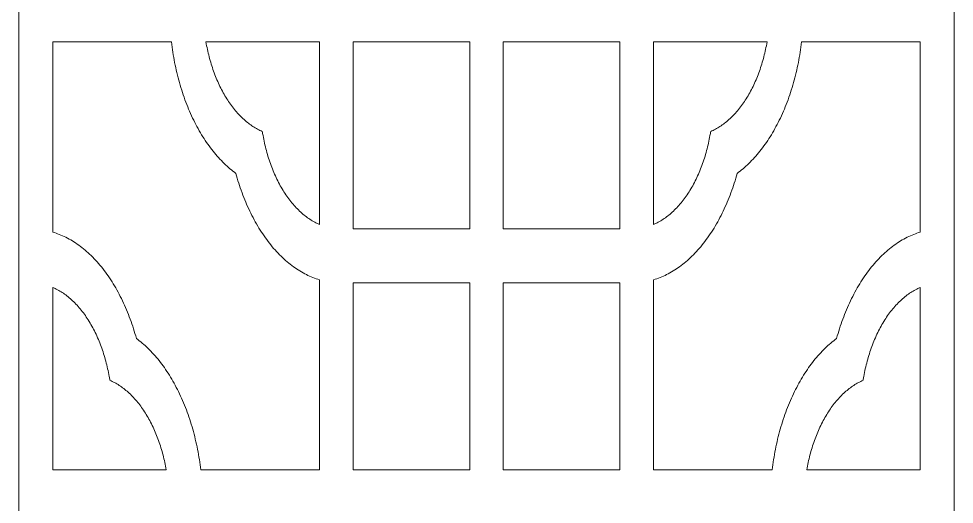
# Model space of a CAD drawing. Header units: centimetres. Extents: x -20.1 to -10.2, y -9.5 to 9.5.
# Drawn here: x -14.752 to -10.203, y -4.718 to -2.359 of the extents above; entities that cross this region are included whole.
import ezdxf

# ---------------------------------------------------------------- set-up
doc = ezdxf.new("R2010")
doc.units = ezdxf.units.CM
doc.header["$MEASUREMENT"] = 0
doc.layers.add('layer 1', color=7, linetype='Continuous')

msp = doc.modelspace()

# ---------------------------------------------------------------- linework, layer by layer
at = {"layer": 'layer 1', "color": 7, "lineweight": 9}
for points, knots in [([(-10.20266, 9.5), (-10.20266, 3.16666), (-10.20266, -3.16667), (-10.20266, -9.5), (-10.20266, -9.5), (-11.71908, -9.5), (-13.23553, -9.5), (-14.75197, -9.5), (-14.75197, -9.5), (-14.75197, -3.16667), (-14.75197, 3.16666), (-14.75197, 9.5), (-14.75197, 9.5), (-13.23553, 9.5), (-11.71908, 9.5), (-10.20266, 9.5)], [0, 0, 0, 0, 0.2, 0.2, 0.2, 0.2, 0.4, 0.4, 0.4, 0.4, 0.6, 0.6, 0.6, 0.6, 1, 1, 1, 1]), ([(-14.00963, -2.47225), (-14.20194, -2.47225), (-14.39425, -2.47225), (-14.58656, -2.47225), (-14.58656, -2.47225), (-14.58656, -2.78006), (-14.58656, -3.08784), (-14.58656, -3.39563), (-14.58656, -3.39563), (-14.57591, -3.39884), (-14.56524, -3.40257), (-14.55465, -3.40684), (-14.55465, -3.40684), (-14.54395, -3.41108), (-14.53333, -3.41583), (-14.5228, -3.42113), (-14.5228, -3.42113), (-14.51213, -3.42642), (-14.5016, -3.43231), (-14.49117, -3.43863), (-14.49117, -3.43863), (-14.48064, -3.44506), (-14.47024, -3.45201), (-14.45996, -3.45947), (-14.45996, -3.45947), (-14.43924, -3.47438), (-14.41915, -3.49137), (-14.39963, -3.51044), (-14.39963, -3.51044), (-14.38006, -3.5295), (-14.36123, -3.55052), (-14.34325, -3.57341), (-14.34325, -3.57341), (-14.3253, -3.59629), (-14.30821, -3.62086), (-14.29213, -3.64708), (-14.29213, -3.64708), (-14.27619, -3.67319), (-14.26127, -3.70073), (-14.24744, -3.72966), (-14.24744, -3.72966), (-14.24061, -3.74403), (-14.23403, -3.75865), (-14.22771, -3.77357), (-14.22771, -3.77357), (-14.22149, -3.78848), (-14.21553, -3.80361), (-14.20988, -3.81894), (-14.20988, -3.81894), (-14.20429, -3.83428), (-14.19896, -3.84971), (-14.19391, -3.86546), (-14.19391, -3.86546), (-14.18895, -3.88101), (-14.18429, -3.89674), (-14.17993, -3.91271), (-14.17993, -3.91271), (-14.17025, -3.91983), (-14.16071, -3.92732), (-14.15133, -3.93529), (-14.15133, -3.93529), (-14.14183, -3.94338), (-14.13251, -3.95186), (-14.12327, -3.96088), (-14.12327, -3.96088), (-14.11395, -3.9699), (-14.10484, -3.97943), (-14.09588, -3.98927), (-14.09588, -3.98927), (-14.08686, -3.99931), (-14.07799, -4.00966), (-14.06936, -4.02054), (-14.06936, -4.02054), (-14.05188, -4.0424), (-14.03526, -4.06592), (-14.01953, -4.091), (-14.01953, -4.091), (-14.00371, -4.11629), (-13.98885, -4.14302), (-13.97502, -4.17117), (-13.97502, -4.17117), (-13.96119, -4.19935), (-13.9485, -4.22879), (-13.93689, -4.25934), (-13.93689, -4.25934), (-13.92534, -4.2898), (-13.915, -4.3212), (-13.90583, -4.35352), (-13.90583, -4.35352), (-13.90132, -4.36958), (-13.89708, -4.38573), (-13.89314, -4.40209), (-13.89314, -4.40209), (-13.88923, -4.41848), (-13.88562, -4.43496), (-13.88231, -4.45153), (-13.88231, -4.45153), (-13.87903, -4.46801), (-13.87609, -4.48458), (-13.87344, -4.50124), (-13.87344, -4.50124), (-13.87079, -4.51772), (-13.86848, -4.5344), (-13.86646, -4.55106), (-13.86646, -4.55106), (-13.67413, -4.55106), (-13.48185, -4.55106), (-13.28951, -4.55106), (-13.28951, -4.55106), (-13.28951, -4.24328), (-13.28951, -3.9355), (-13.28951, -3.62769), (-13.28951, -3.62769), (-13.30019, -3.6245), (-13.31086, -3.62077), (-13.32142, -3.61653), (-13.32142, -3.61653), (-13.33215, -3.61226), (-13.34277, -3.60751), (-13.35326, -3.60222), (-13.35326, -3.60222), (-13.36388, -3.59693), (-13.37446, -3.59103), (-13.38493, -3.58472), (-13.38493, -3.58472), (-13.39545, -3.57828), (-13.4058, -3.57133), (-13.41611, -3.564), (-13.41611, -3.564), (-13.43683, -3.54896), (-13.45692, -3.53197), (-13.47644, -3.51291), (-13.47644, -3.51291), (-13.49604, -3.49384), (-13.51484, -3.47282), (-13.53282, -3.44994), (-13.53282, -3.44994), (-13.55077, -3.42702), (-13.56788, -3.40248), (-13.58394, -3.37626), (-13.58394, -3.37626), (-13.59988, -3.35016), (-13.6148, -3.32261), (-13.62863, -3.29368), (-13.62863, -3.29368), (-13.63548, -3.27931), (-13.64207, -3.26469), (-13.64833, -3.24978), (-13.64833, -3.24978), (-13.65458, -3.23486), (-13.66053, -3.21974), (-13.66619, -3.2044), (-13.66619, -3.2044), (-13.67178, -3.18916), (-13.67713, -3.17364), (-13.68216, -3.15788), (-13.68216, -3.15788), (-13.68712, -3.14233), (-13.69178, -3.12661), (-13.69614, -3.11064), (-13.69614, -3.11064), (-13.70576, -3.1036), (-13.71535, -3.09602), (-13.72474, -3.08805), (-13.72474, -3.08805), (-13.73427, -3.07997), (-13.74359, -3.07149), (-13.75279, -3.06246), (-13.75279, -3.06246), (-13.76212, -3.05344), (-13.77123, -3.04403), (-13.78019, -3.03408), (-13.78019, -3.03408), (-13.78921, -3.02412), (-13.79808, -3.01366), (-13.80671, -3.0028), (-13.80671, -3.0028), (-13.82418, -2.98103), (-13.84081, -2.95742), (-13.85654, -2.93234), (-13.85654, -2.93234), (-13.87236, -2.90705), (-13.88721, -2.88032), (-13.90105, -2.85217), (-13.90105, -2.85217), (-13.91488, -2.82409), (-13.92757, -2.79465), (-13.93918, -2.764), (-13.93918, -2.764), (-13.95072, -2.73363), (-13.9611, -2.70215), (-13.97024, -2.66982), (-13.97024, -2.66982), (-13.97475, -2.65385), (-13.97902, -2.63761), (-13.98293, -2.62122), (-13.98293, -2.62122), (-13.98684, -2.60487), (-13.99045, -2.58851), (-13.99379, -2.57182), (-13.99379, -2.57182), (-13.99703, -2.55534), (-13.99998, -2.53877), (-14.00263, -2.52211), (-14.00263, -2.52211), (-14.00527, -2.50563), (-14.00762, -2.48894), (-14.00963, -2.47225)], [0, 0, 0, 0, 0.0188679, 0.0188679, 0.0188679, 0.0188679, 0.0377358, 0.0377358, 0.0377358, 0.0377358, 0.0566038, 0.0566038, 0.0566038, 0.0566038, 0.0754717, 0.0754717, 0.0754717, 0.0754717, 0.0943396, 0.0943396, 0.0943396, 0.0943396, 0.1132075, 0.1132075, 0.1132075, 0.1132075, 0.1320755, 0.1320755, 0.1320755, 0.1320755, 0.1509434, 0.1509434, 0.1509434, 0.1509434, 0.1698113, 0.1698113, 0.1698113, 0.1698113, 0.1886792, 0.1886792, 0.1886792, 0.1886792, 0.2075472, 0.2075472, 0.2075472, 0.2075472, 0.2264151, 0.2264151, 0.2264151, 0.2264151, 0.245283, 0.245283, 0.245283, 0.245283, 0.2641509, 0.2641509, 0.2641509, 0.2641509, 0.2830189, 0.2830189, 0.2830189, 0.2830189, 0.3018868, 0.3018868, 0.3018868, 0.3018868, 0.3207547, 0.3207547, 0.3207547, 0.3207547, 0.3396226, 0.3396226, 0.3396226, 0.3396226, 0.3584906, 0.3584906, 0.3584906, 0.3584906, 0.3773585, 0.3773585, 0.3773585, 0.3773585, 0.3962264, 0.3962264, 0.3962264, 0.3962264, 0.4150943, 0.4150943, 0.4150943, 0.4150943, 0.4339623, 0.4339623, 0.4339623, 0.4339623, 0.4528302, 0.4528302, 0.4528302, 0.4528302, 0.4716981, 0.4716981, 0.4716981, 0.4716981, 0.490566, 0.490566, 0.490566, 0.490566, 0.509434, 0.509434, 0.509434, 0.509434, 0.5283019, 0.5283019, 0.5283019, 0.5283019, 0.5471698, 0.5471698, 0.5471698, 0.5471698, 0.5660377, 0.5660377, 0.5660377, 0.5660377, 0.5849057, 0.5849057, 0.5849057, 0.5849057, 0.6037736, 0.6037736, 0.6037736, 0.6037736, 0.6226415, 0.6226415, 0.6226415, 0.6226415, 0.6415094, 0.6415094, 0.6415094, 0.6415094, 0.6603774, 0.6603774, 0.6603774, 0.6603774, 0.6792453, 0.6792453, 0.6792453, 0.6792453, 0.6981132, 0.6981132, 0.6981132, 0.6981132, 0.7169811, 0.7169811, 0.7169811, 0.7169811, 0.7358491, 0.7358491, 0.7358491, 0.7358491, 0.754717, 0.754717, 0.754717, 0.754717, 0.7735849, 0.7735849, 0.7735849, 0.7735849, 0.7924528, 0.7924528, 0.7924528, 0.7924528, 0.8113208, 0.8113208, 0.8113208, 0.8113208, 0.8301887, 0.8301887, 0.8301887, 0.8301887, 0.8490566, 0.8490566, 0.8490566, 0.8490566, 0.8679245, 0.8679245, 0.8679245, 0.8679245, 0.8867925, 0.8867925, 0.8867925, 0.8867925, 0.9056604, 0.9056604, 0.9056604, 0.9056604, 0.9245283, 0.9245283, 0.9245283, 0.9245283, 0.9433962, 0.9433962, 0.9433962, 0.9433962, 0.9622642, 0.9622642, 0.9622642, 0.9622642, 1, 1, 1, 1]), ([(-13.84153, -2.47225), (-13.8394, -2.48437), (-13.83708, -2.4964), (-13.83444, -2.50843), (-13.83444, -2.50843), (-13.83185, -2.52042), (-13.82899, -2.53233), (-13.8259, -2.54415), (-13.8259, -2.54415), (-13.8228, -2.55606), (-13.81946, -2.56788), (-13.81588, -2.57949), (-13.81588, -2.57949), (-13.81228, -2.59118), (-13.80843, -2.60279), (-13.8044, -2.61407), (-13.8044, -2.61407), (-13.79622, -2.63698), (-13.78711, -2.65905), (-13.77715, -2.68019), (-13.77715, -2.68019), (-13.76711, -2.70143), (-13.75628, -2.72163), (-13.74461, -2.7407), (-13.74461, -2.7407), (-13.73298, -2.75973), (-13.72059, -2.77757), (-13.70754, -2.79414), (-13.70754, -2.79414), (-13.69458, -2.81052), (-13.68101, -2.82565), (-13.66691, -2.83921), (-13.66691, -2.83921), (-13.65299, -2.85268), (-13.63852, -2.86471), (-13.62376, -2.87527), (-13.62376, -2.87527), (-13.61648, -2.88044), (-13.60905, -2.88519), (-13.60159, -2.88967), (-13.60159, -2.88967), (-13.5942, -2.89412), (-13.58674, -2.89815), (-13.57922, -2.90179), (-13.57922, -2.90179), (-13.57534, -2.90375), (-13.5714, -2.90561), (-13.56752, -2.90757), (-13.56752, -2.90757), (-13.56638, -2.91391), (-13.56524, -2.92011), (-13.56409, -2.92645), (-13.56409, -2.92645), (-13.56187, -2.93887), (-13.55937, -2.9512), (-13.55664, -2.96341), (-13.55664, -2.96341), (-13.5539, -2.97574), (-13.55089, -2.98807), (-13.54768, -3.0001), (-13.54768, -3.0001), (-13.54443, -3.01233), (-13.54088, -3.02445), (-13.53712, -3.03624), (-13.53712, -3.03624), (-13.53333, -3.04827), (-13.5293, -3.06009), (-13.52503, -3.0717), (-13.52503, -3.0717), (-13.5164, -3.095), (-13.50684, -3.11758), (-13.4964, -3.13903), (-13.4964, -3.13903), (-13.48582, -3.16068), (-13.47442, -3.18119), (-13.46221, -3.20034), (-13.46221, -3.20034), (-13.44997, -3.21962), (-13.43698, -3.23754), (-13.4233, -3.25414), (-13.4233, -3.25414), (-13.40974, -3.2705), (-13.39548, -3.28541), (-13.38078, -3.29877), (-13.38078, -3.29877), (-13.36616, -3.31203), (-13.35116, -3.32376), (-13.33576, -3.3338), (-13.33576, -3.3338), (-13.32815, -3.33876), (-13.32049, -3.34342), (-13.31273, -3.34757), (-13.31273, -3.34757), (-13.30506, -3.35172), (-13.29727, -3.35554), (-13.28951, -3.35888), (-13.28951, -3.35888), (-13.28951, -3.06331), (-13.28951, -2.76782), (-13.28951, -2.47225), (-13.28951, -2.47225), (-13.47349, -2.47225), (-13.65756, -2.47225), (-13.84153, -2.47225)], [0, 0, 0, 0, 0.037037, 0.037037, 0.037037, 0.037037, 0.0740741, 0.0740741, 0.0740741, 0.0740741, 0.1111111, 0.1111111, 0.1111111, 0.1111111, 0.1481481, 0.1481481, 0.1481481, 0.1481481, 0.1851852, 0.1851852, 0.1851852, 0.1851852, 0.2222222, 0.2222222, 0.2222222, 0.2222222, 0.2592593, 0.2592593, 0.2592593, 0.2592593, 0.2962963, 0.2962963, 0.2962963, 0.2962963, 0.3333333, 0.3333333, 0.3333333, 0.3333333, 0.3703704, 0.3703704, 0.3703704, 0.3703704, 0.4074074, 0.4074074, 0.4074074, 0.4074074, 0.4444444, 0.4444444, 0.4444444, 0.4444444, 0.4814815, 0.4814815, 0.4814815, 0.4814815, 0.5185185, 0.5185185, 0.5185185, 0.5185185, 0.5555556, 0.5555556, 0.5555556, 0.5555556, 0.5925926, 0.5925926, 0.5925926, 0.5925926, 0.6296296, 0.6296296, 0.6296296, 0.6296296, 0.6666667, 0.6666667, 0.6666667, 0.6666667, 0.7037037, 0.7037037, 0.7037037, 0.7037037, 0.7407407, 0.7407407, 0.7407407, 0.7407407, 0.7777778, 0.7777778, 0.7777778, 0.7777778, 0.8148148, 0.8148148, 0.8148148, 0.8148148, 0.8518519, 0.8518519, 0.8518519, 0.8518519, 0.8888889, 0.8888889, 0.8888889, 0.8888889, 0.9259259, 0.9259259, 0.9259259, 0.9259259, 1, 1, 1, 1]), ([(-12.55916, -2.47225), (-12.74804, -2.47225), (-12.93695, -2.47225), (-13.12586, -2.47225), (-13.12586, -2.47225), (-13.12586, -2.77498), (-13.12586, -3.0778), (-13.12586, -3.38053), (-13.12586, -3.38053), (-12.93695, -3.38053), (-12.74804, -3.38053), (-12.55916, -3.38053), (-12.55916, -3.38053), (-12.55916, -3.0778), (-12.55916, -2.77498), (-12.55916, -2.47225)], [0, 0, 0, 0, 0.2, 0.2, 0.2, 0.2, 0.4, 0.4, 0.4, 0.4, 0.6, 0.6, 0.6, 0.6, 1, 1, 1, 1]), ([(-11.82882, -3.38053), (-11.82882, -3.0778), (-11.82882, -2.77498), (-11.82882, -2.47225), (-11.82882, -2.47225), (-12.01773, -2.47225), (-12.20658, -2.47225), (-12.39549, -2.47225), (-12.39549, -2.47225), (-12.39549, -2.77498), (-12.39549, -3.0778), (-12.39549, -3.38053), (-12.39549, -3.38053), (-12.20658, -3.38053), (-12.01773, -3.38053), (-11.82882, -3.38053)], [0, 0, 0, 0, 0.2, 0.2, 0.2, 0.2, 0.4, 0.4, 0.4, 0.4, 0.6, 0.6, 0.6, 0.6, 1, 1, 1, 1]), ([(-11.25854, -3.11064), (-11.2629, -3.12661), (-11.26756, -3.14233), (-11.27252, -3.15788), (-11.27252, -3.15788), (-11.27755, -3.17364), (-11.2829, -3.18916), (-11.28849, -3.2044), (-11.28849, -3.2044), (-11.29412, -3.21974), (-11.3001, -3.23486), (-11.30629, -3.24978), (-11.30629, -3.24978), (-11.31264, -3.26469), (-11.31917, -3.27931), (-11.32605, -3.29368), (-11.32605, -3.29368), (-11.33982, -3.32261), (-11.35474, -3.35016), (-11.37074, -3.37626), (-11.37074, -3.37626), (-11.3868, -3.40248), (-11.40385, -3.42702), (-11.42186, -3.44994), (-11.42186, -3.44994), (-11.43984, -3.47282), (-11.45864, -3.49384), (-11.47824, -3.51291), (-11.47824, -3.51291), (-11.4977, -3.53197), (-11.51785, -3.54896), (-11.53857, -3.564), (-11.53857, -3.564), (-11.54882, -3.57133), (-11.55926, -3.57828), (-11.56975, -3.58472), (-11.56975, -3.58472), (-11.58022, -3.59103), (-11.59074, -3.59693), (-11.60136, -3.60222), (-11.60136, -3.60222), (-11.61191, -3.60751), (-11.62253, -3.61226), (-11.6332, -3.61653), (-11.6332, -3.61653), (-11.64382, -3.62077), (-11.65443, -3.6245), (-11.66517, -3.62769), (-11.66517, -3.62769), (-11.66517, -3.9355), (-11.66517, -4.24328), (-11.66517, -4.55106), (-11.66517, -4.55106), (-11.47283, -4.55106), (-11.28049, -4.55106), (-11.08822, -4.55106), (-11.08822, -4.55106), (-11.0862, -4.5344), (-11.08389, -4.51772), (-11.08124, -4.50124), (-11.08124, -4.50124), (-11.07859, -4.48458), (-11.07559, -4.46801), (-11.07234, -4.45153), (-11.07234, -4.45153), (-11.06906, -4.43496), (-11.06545, -4.41848), (-11.06154, -4.40209), (-11.06154, -4.40209), (-11.0576, -4.38573), (-11.05336, -4.36958), (-11.04879, -4.35352), (-11.04879, -4.35352), (-11.03968, -4.3212), (-11.02934, -4.2898), (-11.01779, -4.25934), (-11.01779, -4.25934), (-11.00618, -4.22879), (-10.99343, -4.19935), (-10.97966, -4.17117), (-10.97966, -4.17117), (-10.96583, -4.14302), (-10.95097, -4.11629), (-10.93512, -4.091), (-10.93512, -4.091), (-10.91936, -4.06592), (-10.90274, -4.0424), (-10.88532, -4.02054), (-10.88532, -4.02054), (-10.87669, -4.00966), (-10.86782, -3.99931), (-10.8588, -3.98927), (-10.8588, -3.98927), (-10.84984, -3.97943), (-10.84067, -3.9699), (-10.83141, -3.96088), (-10.83141, -3.96088), (-10.82217, -3.95186), (-10.81282, -3.94338), (-10.80332, -3.93529), (-10.80332, -3.93529), (-10.79391, -3.92732), (-10.78437, -3.91983), (-10.77472, -3.91271), (-10.77472, -3.91271), (-10.77039, -3.89674), (-10.76573, -3.88101), (-10.76074, -3.86546), (-10.76074, -3.86546), (-10.75572, -3.84971), (-10.75039, -3.83428), (-10.7448, -3.81894), (-10.7448, -3.81894), (-10.73915, -3.80361), (-10.73319, -3.78848), (-10.72694, -3.77357), (-10.72694, -3.77357), (-10.72065, -3.75865), (-10.7141, -3.74403), (-10.70724, -3.72966), (-10.70724, -3.72966), (-10.69341, -3.70073), (-10.67849, -3.67319), (-10.66249, -3.64708), (-10.66249, -3.64708), (-10.64644, -3.62086), (-10.62938, -3.59629), (-10.6114, -3.57341), (-10.6114, -3.57341), (-10.59345, -3.55052), (-10.57459, -3.5295), (-10.55502, -3.51044), (-10.55502, -3.51044), (-10.53553, -3.49137), (-10.51538, -3.47438), (-10.49469, -3.45947), (-10.49469, -3.45947), (-10.48441, -3.45201), (-10.47401, -3.44506), (-10.46351, -3.43863), (-10.46351, -3.43863), (-10.45305, -3.43231), (-10.44249, -3.42642), (-10.43188, -3.42113), (-10.43188, -3.42113), (-10.42135, -3.41583), (-10.41067, -3.41108), (-10.40003, -3.40684), (-10.40003, -3.40684), (-10.38944, -3.40257), (-10.37877, -3.39884), (-10.36809, -3.39563), (-10.36809, -3.39563), (-10.36809, -3.08784), (-10.36809, -2.78006), (-10.36809, -2.47225), (-10.36809, -2.47225), (-10.56043, -2.47225), (-10.75271, -2.47225), (-10.94505, -2.47225), (-10.94505, -2.47225), (-10.94709, -2.48894), (-10.94941, -2.50563), (-10.95205, -2.52211), (-10.95205, -2.52211), (-10.9547, -2.53877), (-10.95765, -2.55534), (-10.96089, -2.57182), (-10.96089, -2.57182), (-10.96423, -2.58851), (-10.96781, -2.60487), (-10.97172, -2.62122), (-10.97172, -2.62122), (-10.97566, -2.63761), (-10.97987, -2.65385), (-10.98441, -2.66982), (-10.98441, -2.66982), (-10.99358, -2.70215), (-11.00396, -2.73363), (-11.0155, -2.764), (-11.0155, -2.764), (-11.02705, -2.79465), (-11.0398, -2.82409), (-11.05363, -2.85217), (-11.05363, -2.85217), (-11.06747, -2.88032), (-11.08232, -2.90705), (-11.09811, -2.93234), (-11.09811, -2.93234), (-11.11387, -2.95742), (-11.1305, -2.98103), (-11.14794, -3.0028), (-11.14794, -3.0028), (-11.1566, -3.01366), (-11.16547, -3.02412), (-11.17446, -3.03408), (-11.17446, -3.03408), (-11.18345, -3.04403), (-11.19256, -3.05344), (-11.20183, -3.06246), (-11.20183, -3.06246), (-11.21103, -3.07149), (-11.22041, -3.07997), (-11.22991, -3.08805), (-11.22991, -3.08805), (-11.23933, -3.09602), (-11.24886, -3.1036), (-11.25854, -3.11064)], [0, 0, 0, 0, 0.0188679, 0.0188679, 0.0188679, 0.0188679, 0.0377358, 0.0377358, 0.0377358, 0.0377358, 0.0566038, 0.0566038, 0.0566038, 0.0566038, 0.0754717, 0.0754717, 0.0754717, 0.0754717, 0.0943396, 0.0943396, 0.0943396, 0.0943396, 0.1132075, 0.1132075, 0.1132075, 0.1132075, 0.1320755, 0.1320755, 0.1320755, 0.1320755, 0.1509434, 0.1509434, 0.1509434, 0.1509434, 0.1698113, 0.1698113, 0.1698113, 0.1698113, 0.1886792, 0.1886792, 0.1886792, 0.1886792, 0.2075472, 0.2075472, 0.2075472, 0.2075472, 0.2264151, 0.2264151, 0.2264151, 0.2264151, 0.245283, 0.245283, 0.245283, 0.245283, 0.2641509, 0.2641509, 0.2641509, 0.2641509, 0.2830189, 0.2830189, 0.2830189, 0.2830189, 0.3018868, 0.3018868, 0.3018868, 0.3018868, 0.3207547, 0.3207547, 0.3207547, 0.3207547, 0.3396226, 0.3396226, 0.3396226, 0.3396226, 0.3584906, 0.3584906, 0.3584906, 0.3584906, 0.3773585, 0.3773585, 0.3773585, 0.3773585, 0.3962264, 0.3962264, 0.3962264, 0.3962264, 0.4150943, 0.4150943, 0.4150943, 0.4150943, 0.4339623, 0.4339623, 0.4339623, 0.4339623, 0.4528302, 0.4528302, 0.4528302, 0.4528302, 0.4716981, 0.4716981, 0.4716981, 0.4716981, 0.490566, 0.490566, 0.490566, 0.490566, 0.509434, 0.509434, 0.509434, 0.509434, 0.5283019, 0.5283019, 0.5283019, 0.5283019, 0.5471698, 0.5471698, 0.5471698, 0.5471698, 0.5660377, 0.5660377, 0.5660377, 0.5660377, 0.5849057, 0.5849057, 0.5849057, 0.5849057, 0.6037736, 0.6037736, 0.6037736, 0.6037736, 0.6226415, 0.6226415, 0.6226415, 0.6226415, 0.6415094, 0.6415094, 0.6415094, 0.6415094, 0.6603774, 0.6603774, 0.6603774, 0.6603774, 0.6792453, 0.6792453, 0.6792453, 0.6792453, 0.6981132, 0.6981132, 0.6981132, 0.6981132, 0.7169811, 0.7169811, 0.7169811, 0.7169811, 0.7358491, 0.7358491, 0.7358491, 0.7358491, 0.754717, 0.754717, 0.754717, 0.754717, 0.7735849, 0.7735849, 0.7735849, 0.7735849, 0.7924528, 0.7924528, 0.7924528, 0.7924528, 0.8113208, 0.8113208, 0.8113208, 0.8113208, 0.8301887, 0.8301887, 0.8301887, 0.8301887, 0.8490566, 0.8490566, 0.8490566, 0.8490566, 0.8679245, 0.8679245, 0.8679245, 0.8679245, 0.8867925, 0.8867925, 0.8867925, 0.8867925, 0.9056604, 0.9056604, 0.9056604, 0.9056604, 0.9245283, 0.9245283, 0.9245283, 0.9245283, 0.9433962, 0.9433962, 0.9433962, 0.9433962, 0.9622642, 0.9622642, 0.9622642, 0.9622642, 1, 1, 1, 1]), ([(-11.66517, -3.35888), (-11.65735, -3.35554), (-11.64962, -3.35172), (-11.64195, -3.34757), (-11.64195, -3.34757), (-11.63419, -3.34342), (-11.62653, -3.33876), (-11.61892, -3.3338), (-11.61892, -3.3338), (-11.60352, -3.32376), (-11.58846, -3.31203), (-11.5739, -3.29877), (-11.5739, -3.29877), (-11.55914, -3.28541), (-11.54494, -3.2705), (-11.53138, -3.25414), (-11.53138, -3.25414), (-11.5177, -3.23754), (-11.50471, -3.21962), (-11.49247, -3.20034), (-11.49247, -3.20034), (-11.48026, -3.18119), (-11.46886, -3.16068), (-11.45828, -3.13903), (-11.45828, -3.13903), (-11.44781, -3.11758), (-11.43825, -3.095), (-11.42965, -3.0717), (-11.42965, -3.0717), (-11.42535, -3.06009), (-11.42135, -3.04827), (-11.41756, -3.03624), (-11.41756, -3.03624), (-11.4138, -3.02445), (-11.41028, -3.01233), (-11.407, -3.0001), (-11.407, -3.0001), (-11.40373, -2.98807), (-11.40078, -2.97574), (-11.39798, -2.96341), (-11.39798, -2.96341), (-11.39531, -2.9512), (-11.39281, -2.93887), (-11.39059, -2.92645), (-11.39059, -2.92645), (-11.38944, -2.92011), (-11.3883, -2.91391), (-11.38716, -2.90757), (-11.38716, -2.90757), (-11.38328, -2.90561), (-11.37934, -2.90375), (-11.3754, -2.90179), (-11.3754, -2.90179), (-11.36791, -2.89815), (-11.36048, -2.89412), (-11.35309, -2.88967), (-11.35309, -2.88967), (-11.34563, -2.88519), (-11.33823, -2.88044), (-11.33089, -2.87527), (-11.33089, -2.87527), (-11.3161, -2.86471), (-11.30169, -2.85268), (-11.28777, -2.83921), (-11.28777, -2.83921), (-11.27367, -2.82565), (-11.26011, -2.81052), (-11.24711, -2.79414), (-11.24711, -2.79414), (-11.23409, -2.77757), (-11.2217, -2.75973), (-11.21007, -2.7407), (-11.21007, -2.7407), (-11.1984, -2.72163), (-11.18757, -2.70143), (-11.17753, -2.68019), (-11.17753, -2.68019), (-11.16757, -2.65905), (-11.15846, -2.63698), (-11.15028, -2.61407), (-11.15028, -2.61407), (-11.14625, -2.60279), (-11.14241, -2.59118), (-11.1388, -2.57949), (-11.1388, -2.57949), (-11.13522, -2.56788), (-11.13185, -2.55606), (-11.12875, -2.54415), (-11.12875, -2.54415), (-11.12569, -2.53233), (-11.12283, -2.52042), (-11.12018, -2.50843), (-11.12018, -2.50843), (-11.1176, -2.4964), (-11.11528, -2.48437), (-11.11309, -2.47225), (-11.11309, -2.47225), (-11.29715, -2.47225), (-11.48113, -2.47225), (-11.66517, -2.47225), (-11.66517, -2.47225), (-11.66517, -2.76782), (-11.66517, -3.06331), (-11.66517, -3.35888)], [0, 0, 0, 0, 0.037037, 0.037037, 0.037037, 0.037037, 0.0740741, 0.0740741, 0.0740741, 0.0740741, 0.1111111, 0.1111111, 0.1111111, 0.1111111, 0.1481481, 0.1481481, 0.1481481, 0.1481481, 0.1851852, 0.1851852, 0.1851852, 0.1851852, 0.2222222, 0.2222222, 0.2222222, 0.2222222, 0.2592593, 0.2592593, 0.2592593, 0.2592593, 0.2962963, 0.2962963, 0.2962963, 0.2962963, 0.3333333, 0.3333333, 0.3333333, 0.3333333, 0.3703704, 0.3703704, 0.3703704, 0.3703704, 0.4074074, 0.4074074, 0.4074074, 0.4074074, 0.4444444, 0.4444444, 0.4444444, 0.4444444, 0.4814815, 0.4814815, 0.4814815, 0.4814815, 0.5185185, 0.5185185, 0.5185185, 0.5185185, 0.5555556, 0.5555556, 0.5555556, 0.5555556, 0.5925926, 0.5925926, 0.5925926, 0.5925926, 0.6296296, 0.6296296, 0.6296296, 0.6296296, 0.6666667, 0.6666667, 0.6666667, 0.6666667, 0.7037037, 0.7037037, 0.7037037, 0.7037037, 0.7407407, 0.7407407, 0.7407407, 0.7407407, 0.7777778, 0.7777778, 0.7777778, 0.7777778, 0.8148148, 0.8148148, 0.8148148, 0.8148148, 0.8518519, 0.8518519, 0.8518519, 0.8518519, 0.8888889, 0.8888889, 0.8888889, 0.8888889, 0.9259259, 0.9259259, 0.9259259, 0.9259259, 1, 1, 1, 1]), ([(-14.03453, -4.55106), (-14.03667, -4.53898), (-14.03898, -4.52695), (-14.0416, -4.51504), (-14.0416, -4.51504), (-14.04422, -4.50292), (-14.04707, -4.49098), (-14.05017, -4.47919), (-14.05017, -4.47919), (-14.0533, -4.46729), (-14.05661, -4.45547), (-14.06018, -4.44386), (-14.06018, -4.44386), (-14.06379, -4.43213), (-14.06764, -4.42064), (-14.07167, -4.40925), (-14.07167, -4.40925), (-14.07985, -4.38636), (-14.08899, -4.36429), (-14.09892, -4.34315), (-14.09892, -4.34315), (-14.10896, -4.32192), (-14.11982, -4.30171), (-14.13145, -4.28265), (-14.13145, -4.28265), (-14.14312, -4.26361), (-14.15548, -4.24578), (-14.1685, -4.22921), (-14.1685, -4.22921), (-14.18149, -4.21285), (-14.19509, -4.19781), (-14.20916, -4.18413), (-14.20916, -4.18413), (-14.22308, -4.17066), (-14.23749, -4.15866), (-14.25231, -4.1482), (-14.25231, -4.1482), (-14.25962, -4.1429), (-14.26702, -4.13815), (-14.27447, -4.13367), (-14.27447, -4.13367), (-14.28187, -4.12922), (-14.28933, -4.12519), (-14.29679, -4.12155), (-14.29679, -4.12155), (-14.30073, -4.1196), (-14.30467, -4.11773), (-14.30858, -4.11575), (-14.30858, -4.11575), (-14.30969, -4.10943), (-14.31083, -4.10324), (-14.31197, -4.09689), (-14.31197, -4.09689), (-14.3142, -4.08447), (-14.31669, -4.07215), (-14.31943, -4.05994), (-14.31943, -4.05994), (-14.3222, -4.04758), (-14.32517, -4.03537), (-14.32839, -4.02325), (-14.32839, -4.02325), (-14.33167, -4.01101), (-14.33519, -3.99901), (-14.33898, -3.98707), (-14.33898, -3.98707), (-14.34274, -3.97507), (-14.3468, -3.96326), (-14.35104, -3.95165), (-14.35104, -3.95165), (-14.3597, -3.92834), (-14.36923, -3.90588), (-14.37969, -3.88432), (-14.37969, -3.88432), (-14.39025, -3.86267), (-14.40165, -3.84225), (-14.41389, -3.823), (-14.41389, -3.823), (-14.42609, -3.80373), (-14.43909, -3.7858), (-14.45277, -3.76933), (-14.45277, -3.76933), (-14.46633, -3.75285), (-14.48052, -3.73793), (-14.49529, -3.72458), (-14.49529, -3.72458), (-14.50984, -3.71132), (-14.52491, -3.69959), (-14.54031, -3.68955), (-14.54031, -3.68955), (-14.54791, -3.68458), (-14.55558, -3.67992), (-14.56337, -3.67577), (-14.56337, -3.67577), (-14.57104, -3.67162), (-14.57874, -3.66789), (-14.58656, -3.66447), (-14.58656, -3.66447), (-14.58656, -3.96004), (-14.58656, -4.25552), (-14.58656, -4.55106), (-14.58656, -4.55106), (-14.40252, -4.55106), (-14.21854, -4.55106), (-14.03453, -4.55106)], [0, 0, 0, 0, 0.037037, 0.037037, 0.037037, 0.037037, 0.0740741, 0.0740741, 0.0740741, 0.0740741, 0.1111111, 0.1111111, 0.1111111, 0.1111111, 0.1481481, 0.1481481, 0.1481481, 0.1481481, 0.1851852, 0.1851852, 0.1851852, 0.1851852, 0.2222222, 0.2222222, 0.2222222, 0.2222222, 0.2592593, 0.2592593, 0.2592593, 0.2592593, 0.2962963, 0.2962963, 0.2962963, 0.2962963, 0.3333333, 0.3333333, 0.3333333, 0.3333333, 0.3703704, 0.3703704, 0.3703704, 0.3703704, 0.4074074, 0.4074074, 0.4074074, 0.4074074, 0.4444444, 0.4444444, 0.4444444, 0.4444444, 0.4814815, 0.4814815, 0.4814815, 0.4814815, 0.5185185, 0.5185185, 0.5185185, 0.5185185, 0.5555556, 0.5555556, 0.5555556, 0.5555556, 0.5925926, 0.5925926, 0.5925926, 0.5925926, 0.6296296, 0.6296296, 0.6296296, 0.6296296, 0.6666667, 0.6666667, 0.6666667, 0.6666667, 0.7037037, 0.7037037, 0.7037037, 0.7037037, 0.7407407, 0.7407407, 0.7407407, 0.7407407, 0.7777778, 0.7777778, 0.7777778, 0.7777778, 0.8148148, 0.8148148, 0.8148148, 0.8148148, 0.8518519, 0.8518519, 0.8518519, 0.8518519, 0.8888889, 0.8888889, 0.8888889, 0.8888889, 0.9259259, 0.9259259, 0.9259259, 0.9259259, 1, 1, 1, 1]), ([(-12.55916, -3.64281), (-12.74804, -3.64281), (-12.93695, -3.64281), (-13.12586, -3.64281), (-13.12586, -3.64281), (-13.12586, -3.94554), (-13.12586, -4.24836), (-13.12586, -4.55106), (-13.12586, -4.55106), (-12.93695, -4.55106), (-12.74804, -4.55106), (-12.55916, -4.55106), (-12.55916, -4.55106), (-12.55916, -4.24836), (-12.55916, -3.94554), (-12.55916, -3.64281)], [0, 0, 0, 0, 0.2, 0.2, 0.2, 0.2, 0.4, 0.4, 0.4, 0.4, 0.6, 0.6, 0.6, 0.6, 1, 1, 1, 1]), ([(-11.82882, -4.55106), (-11.82882, -4.24836), (-11.82882, -3.94554), (-11.82882, -3.64281), (-11.82882, -3.64281), (-12.01773, -3.64281), (-12.20658, -3.64281), (-12.39549, -3.64281), (-12.39549, -3.64281), (-12.39549, -3.94554), (-12.39549, -4.24836), (-12.39549, -4.55106), (-12.39549, -4.55106), (-12.20658, -4.55106), (-12.01773, -4.55106), (-11.82882, -4.55106)], [0, 0, 0, 0, 0.2, 0.2, 0.2, 0.2, 0.4, 0.4, 0.4, 0.4, 0.6, 0.6, 0.6, 0.6, 1, 1, 1, 1]), ([(-10.36809, -3.66447), (-10.37588, -3.66789), (-10.38364, -3.67162), (-10.39131, -3.67577), (-10.39131, -3.67577), (-10.3991, -3.67992), (-10.40677, -3.68458), (-10.41437, -3.68955), (-10.41437, -3.68955), (-10.42974, -3.69959), (-10.44478, -3.71132), (-10.45939, -3.72458), (-10.45939, -3.72458), (-10.4741, -3.73793), (-10.48832, -3.75285), (-10.50191, -3.76933), (-10.50191, -3.76933), (-10.51559, -3.7858), (-10.52859, -3.80373), (-10.54082, -3.823), (-10.54082, -3.823), (-10.55303, -3.84225), (-10.56443, -3.86267), (-10.57499, -3.88432), (-10.57499, -3.88432), (-10.58545, -3.90588), (-10.59498, -3.92834), (-10.60364, -3.95165), (-10.60364, -3.95165), (-10.60788, -3.96326), (-10.61194, -3.97507), (-10.6157, -3.98707), (-10.6157, -3.98707), (-10.61949, -3.99901), (-10.62301, -4.01101), (-10.62629, -4.02325), (-10.62629, -4.02325), (-10.62951, -4.03537), (-10.63248, -4.04758), (-10.63525, -4.05994), (-10.63525, -4.05994), (-10.63799, -4.07215), (-10.64048, -4.08447), (-10.64271, -4.09689), (-10.64271, -4.09689), (-10.64385, -4.10324), (-10.64499, -4.10943), (-10.64607, -4.11575), (-10.64607, -4.11575), (-10.65001, -4.11773), (-10.65395, -4.1196), (-10.65783, -4.12155), (-10.65783, -4.12155), (-10.66535, -4.12519), (-10.67281, -4.12922), (-10.68021, -4.13367), (-10.68021, -4.13367), (-10.68766, -4.13815), (-10.69506, -4.1429), (-10.70237, -4.1482), (-10.70237, -4.1482), (-10.71713, -4.15866), (-10.73154, -4.17066), (-10.74552, -4.18413), (-10.74552, -4.18413), (-10.75962, -4.19781), (-10.77319, -4.21285), (-10.78615, -4.22921), (-10.78615, -4.22921), (-10.7992, -4.24578), (-10.81156, -4.26361), (-10.82323, -4.28265), (-10.82323, -4.28265), (-10.83483, -4.30171), (-10.84569, -4.32192), (-10.8557, -4.34315), (-10.8557, -4.34315), (-10.86569, -4.36429), (-10.87477, -4.38636), (-10.88295, -4.40925), (-10.88295, -4.40925), (-10.88704, -4.42064), (-10.89089, -4.43213), (-10.89444, -4.44386), (-10.89444, -4.44386), (-10.89801, -4.45547), (-10.90138, -4.46729), (-10.90451, -4.47919), (-10.90451, -4.47919), (-10.90761, -4.49098), (-10.91043, -4.50292), (-10.91305, -4.51504), (-10.91305, -4.51504), (-10.91564, -4.52695), (-10.91801, -4.53898), (-10.92015, -4.55106), (-10.92015, -4.55106), (-10.73614, -4.55106), (-10.5521, -4.55106), (-10.36809, -4.55106), (-10.36809, -4.55106), (-10.36809, -4.25552), (-10.36809, -3.96004), (-10.36809, -3.66447)], [0, 0, 0, 0, 0.037037, 0.037037, 0.037037, 0.037037, 0.0740741, 0.0740741, 0.0740741, 0.0740741, 0.1111111, 0.1111111, 0.1111111, 0.1111111, 0.1481481, 0.1481481, 0.1481481, 0.1481481, 0.1851852, 0.1851852, 0.1851852, 0.1851852, 0.2222222, 0.2222222, 0.2222222, 0.2222222, 0.2592593, 0.2592593, 0.2592593, 0.2592593, 0.2962963, 0.2962963, 0.2962963, 0.2962963, 0.3333333, 0.3333333, 0.3333333, 0.3333333, 0.3703704, 0.3703704, 0.3703704, 0.3703704, 0.4074074, 0.4074074, 0.4074074, 0.4074074, 0.4444444, 0.4444444, 0.4444444, 0.4444444, 0.4814815, 0.4814815, 0.4814815, 0.4814815, 0.5185185, 0.5185185, 0.5185185, 0.5185185, 0.5555556, 0.5555556, 0.5555556, 0.5555556, 0.5925926, 0.5925926, 0.5925926, 0.5925926, 0.6296296, 0.6296296, 0.6296296, 0.6296296, 0.6666667, 0.6666667, 0.6666667, 0.6666667, 0.7037037, 0.7037037, 0.7037037, 0.7037037, 0.7407407, 0.7407407, 0.7407407, 0.7407407, 0.7777778, 0.7777778, 0.7777778, 0.7777778, 0.8148148, 0.8148148, 0.8148148, 0.8148148, 0.8518519, 0.8518519, 0.8518519, 0.8518519, 0.8888889, 0.8888889, 0.8888889, 0.8888889, 0.9259259, 0.9259259, 0.9259259, 0.9259259, 1, 1, 1, 1])]:
    msp.add_open_spline(points, degree=3, knots=knots, dxfattribs=at)

doc.saveas('drawing.dxf')
